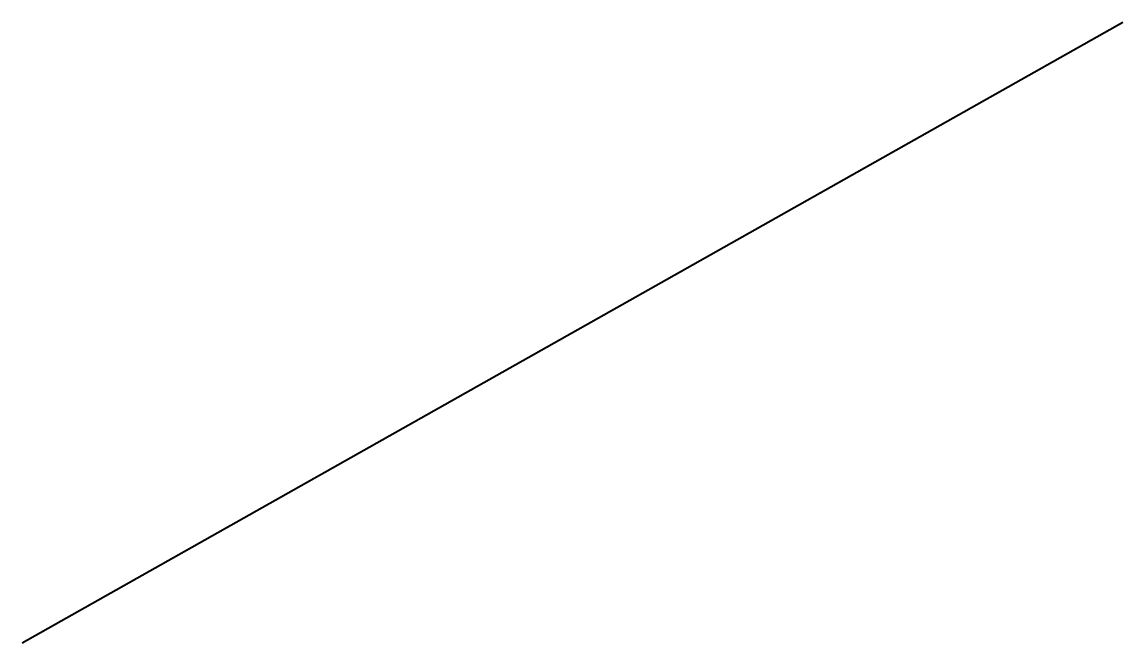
# Model space of a CAD drawing. Extents: x 10.14 to 20.12, y 10.25 to 15.88.
import ezdxf

# ---------------------------------------------------------------- set-up
doc = ezdxf.new("R2010")
doc.units = 0
doc.header["$MEASUREMENT"] = 0
doc.layers.add('Prop Horizontal Alignment Station Label', color=2, linetype='Continuous', lineweight=40)

msp = doc.modelspace()

# ---------------------------------------------------------------- linework, layer by layer
at = {"layer": 'Prop Horizontal Alignment Station Label'}
msp.add_line((10.14159, 10.25), (20.12345, 15.87654), dxfattribs=at)

doc.saveas('drawing.dxf')
